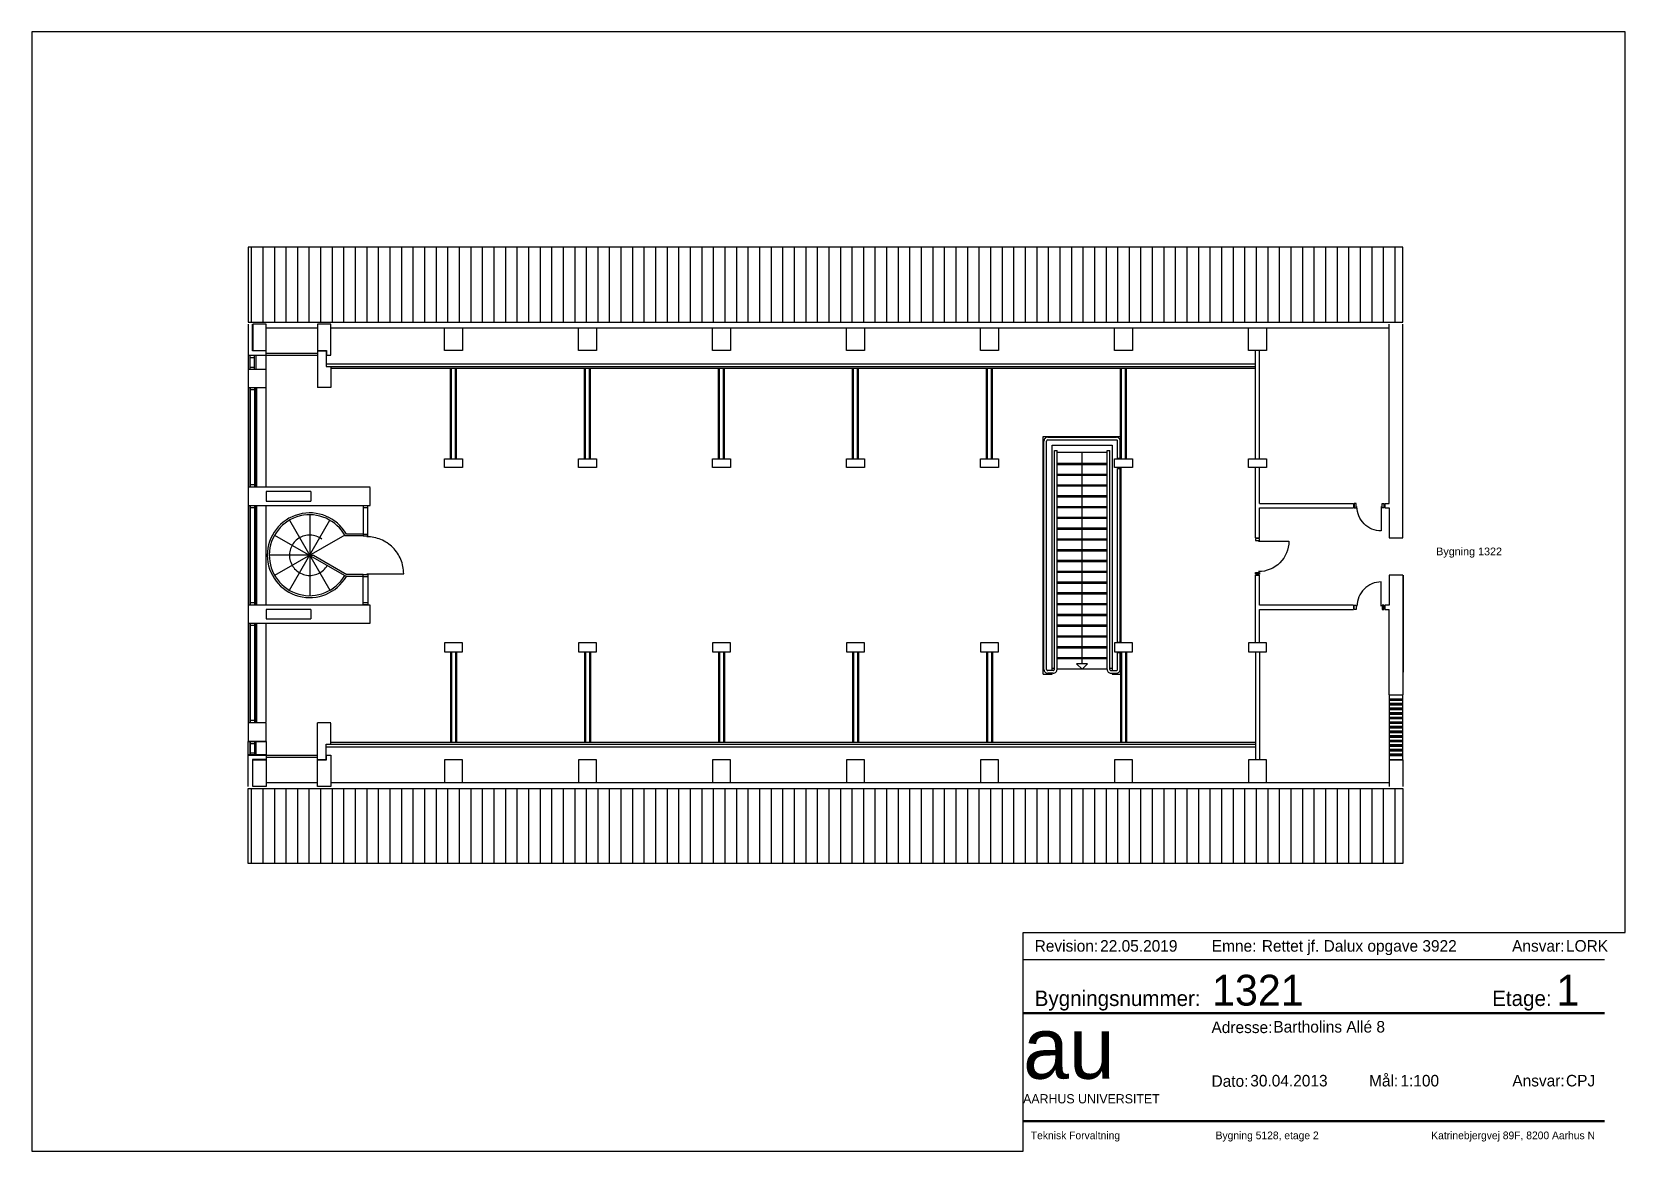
# Paper-space layout 'A3_pdf_liggende' of a CAD drawing. Header units: millimetres. Extents: x 0 to 414, y 0 to 291.
# The model-space entities are those that its viewports show. They can reach past a viewport. Long polylines and large blocks are cut down to what shows.
import ezdxf

# ---------------------------------------------------------------- set-up
doc = ezdxf.new("R2010")
doc.units = ezdxf.units.MM
doc.linetypes.add('HIDDEN2', pattern=[4.7625, 3.175, -1.5875])
doc.linetypes.add('HIDDENX2', pattern=[19.05, 12.7, -6.35])
for name, color, linetype in [('202', 3, 'Continuous'), ('A10--T', 1, 'Continuous'), ('A12----', 1, 'Continuous'), ('A21----', 7, 'Continuous'), ('a22--l-', 1, 'Continuous'), ('A22--U-', 3, 'Continuous'), ('A24----', 1, 'Continuous'), ('A27----', 1, 'Continuous'), ('A27--S-', 8, 'Continuous'), ('A314---', 1, 'Continuous'), ('A314-S-', 8, 'Continuous'), ('A321---', 1, 'Continuous'), ('A322---', 1, 'Continuous'), ('A37----', 9, 'HIDDEN2')]:
    doc.layers.add(name, color=color, linetype=linetype)
doc.layers.add('tegningsopsætning', color=7, linetype='Continuous', lineweight=50)
doc.styles.add('ARIAL', font='arial.ttf')
doc.styles.add('ISO', font='ISO')
doc.styles.add('tegningshoved str 3', font='', dxfattribs={"height": 3})
doc.styles.add('tegningshoved str 8', font='', dxfattribs={"height": 8})
doc.styles.get('tegningshoved str 3').set_extended_font_data('AU Passata')
doc.styles.get('tegningshoved str 8').set_extended_font_data('AU Passata')
pattern_1 = [(90, (-139074907.28, 257663636.77), (-300, 2e-14), [])]

# ---------------------------------------------------------------- blocks, each defined once
blk = doc.blocks.new('Tegningshoved')
at = {"layer": 'tegningsopsætning'}
for points in [[(0, 28), (151, 28)], [(0, 0), (151, 0)]]:
    blk.add_lwpolyline(points, dxfattribs=at)
at = {"layer": 'tegningsopsætning', "attachment_point": 1}
for s, width, insert, char_height in [('{\\fAU Passata|b0|i0|c0|p34;Bygningsnummer:}', 14.039, (3, 33.89), 4), ('{\\fAU Passata|b0|i0|c0|p34;Etage:}', 14.039, (121.82, 33.89), 4), ('{\\fAU Passata|b0|i0|c0|p34;Adresse:}', 14.039, (48.92, 25.86), 3), ('{\\fAU Passata|b0|i0|c0|p34;Mål:}', 14.039, (89.85, 12), 3), ('{\\fAU Passata|b0|i0|c0|p34;Dato:}', 14.039, (48.94, 11.9), 3), ('{\\fAU Passata|b0|i0|c0|p34;Ansvar:}', 14.039, (127.06, 12), 3), ('{\\fAU Passata|b0|i0|c0|p34;AARHUS UNIVERSITET}', 76.8942, (0, 7), 2.4)]:
    blk.add_mtext_dynamic_manual_height_columns(s, width=width, gutter_width=1250, heights=[0], dxfattribs=dict(at, insert=insert, char_height=char_height))
at = {"layer": 'tegningsopsætning', "attachment_point": 1, "style": 'ISO'}
for s, width, heights, insert, char_height in [('{\\fAU Peto|b0|i0|c0|p82;au}', 20.8914, [10], (0, 27), 16), ('{\\fAU Passata Light|b0|i0|c0|p34;Teknisk Forvaltning^I^I^I^IBygning 5128, etage 2^I^I^I^IKatrinebjergvej 89F, 8200 Aarhus N^I^I}', 148.2946, [0], (2, -2.71), 2)]:
    blk.add_mtext_dynamic_manual_height_columns(s, width=width, gutter_width=1250, heights=heights, dxfattribs=dict(at, insert=insert, char_height=char_height))
blk = doc.blocks.new('aml. tegningshoved blok')
blk.add_blockref('Tegningshoved', (-156.36, 7.8))
at = {"layer": 'tegningsopsætning'}
for tag, p, height, style in [('XXXX', (-107.28, 37.8), 8, 'tegningshoved str 8'), ('X', (-17.84, 37.8), 8, 'tegningshoved str 8'), ('XXX', (-91.36, 30.8), 3, 'tegningshoved str 3'), ('XX.XX.2012', (-97.36, 16.8), 3, 'tegningshoved str 3'), ('1:XXX', (-58.36, 16.8), 3, 'tegningshoved str 3'), ('XXX', (-15.36, 16.8), 3, 'tegningshoved str 3')]:
    blk.add_attdef(tag, p, '', height=height, dxfattribs=dict(at, style=style))
blk = doc.blocks.new('Rev. blok')
for points in [[(-151, 11), (0, 11)], [(-151, 4), (0, 4)]]:
    blk.add_lwpolyline(points)
at = {"char_height": 3, "attachment_point": 1, "style": 'tegningshoved str 3'}
for s, insert in [('Revision:', (-148, 9)), ('Emne:', (-102, 9)), ('Ansvar:', (-24, 9))]:
    blk.add_mtext_dynamic_manual_height_columns(s, width=7, gutter_width=15, heights=[0], dxfattribs=dict(at, insert=insert))
at = {"style": 'tegningshoved str 3'}
for tag, p in [('XX.XX.2012', (-131, 6)), ('XXX', (-89, 6)), ('XXX', (-10, 6))]:
    blk.add_attdef(tag, p, '', height=3, dxfattribs=at)
blk = doc.blocks.new('V259')
for p, q in [((10, 220), (2580, 220)), ((10, 170), (2580, 170)), ((10, 50), (2580, 50)), ((60, 170), (60, 50)), ((2530, 170), (2530, 50))]:
    blk.add_line(p, q)
blk.add_lwpolyline([(2580, 0), (2580, 470), (10, 470), (10, 0)], close=True)
blk = doc.blocks.new('V259A3')
for p, q in [((2590, 205), (0, 205)), ((2590, 55), (0, 55))]:
    blk.add_line(p, q)
blk = doc.blocks.new('D97H')
for points in [[(-950, 110), (-900, 110), (-900, 0), (-950, 0)], [(-20, 0), (-20, 110), (-70, 110), (-70, 0)]]:
    blk.add_lwpolyline(points, close=True)
blk.add_lwpolyline([(-90, 30), (-90, -760, -0.414214), (-880, 30)], format="xyb")
blk = doc.blocks.new('D81H')
for points in [[(-790, 0), (-740, 0), (-740, 110), (-790, 110)], [(-70, 110), (-20, 110), (-20, 0), (-70, 0)]]:
    blk.add_lwpolyline(points, close=True)
blk.add_lwpolyline([(-90, 28), (-90, -602, -0.414214), (-720, 28)], format="xyb")
blk = doc.blocks.new('D81V')
for points in [[(20, 110), (20, 0), (70, 0), (70, 110)], [(790, 0), (740, 0), (740, 110), (790, 110)]]:
    blk.add_lwpolyline(points, close=True)
blk.add_lwpolyline([(90, 28), (90, -602, 0.414214), (720, 28, 0.414214)], format="xyb")

msp = doc.modelspace()

# ---------------------------------------------------------------- hatches: boundary and pattern name
at = {"layer": 'A27--S-'}
h = msp.add_hatch(dxfattribs=at)
h.set_pattern_fill('_USER', color=256, scale=300, angle=90, style=0, pattern_type=0)
h.set_pattern_definition(pattern_1)
h.paths.add_polyline_path([(-138892297, 257734497), (-138892297, 257732547), (-138862307, 257732547), (-138862307, 257734497)])
h = msp.add_hatch(dxfattribs=at)
h.set_pattern_fill('_USER', color=256, scale=300, angle=90, style=0, pattern_type=0)
h.set_pattern_definition(pattern_1)
h.paths.add_polyline_path([(-138892297, 257718487), (-138892297, 257720437), (-138862307, 257720437), (-138862307, 257718487)])

# ---------------------------------------------------------------- linework, layer by layer
at = {"layer": '202', "color": 8}
for p, q in [((-138871647, 257723407), (-138871647, 257729577)), ((-138871417, 257723497), (-138871417, 257729347)), ((-138871417, 257723407), (-138871417, 257723427))]:
    msp.add_line(p, q, dxfattribs=at)
for points in [[(-138871647, 257729577), (-138869627, 257729577)], [(-138869627, 257729577), (-138869627, 257728997)], [(-138871417, 257729347), (-138869857, 257729347)], [(-138869857, 257729347), (-138869857, 257723497)], [(-138869627, 257728767), (-138869627, 257724217)], [(-138869627, 257723987), (-138869627, 257723407)], [(-138871647, 257723407), (-138871417, 257723407)], [(-138869857, 257723427), (-138869857, 257723407)], [(-138869857, 257723407), (-138869627, 257723407)]]:
    msp.add_lwpolyline(points, dxfattribs=at)
at = {"layer": 'A12----'}
for points in [[(-138891827, 257731807), (-138891827, 257732497), (-138892177, 257732497), (-138892177, 257731807)], [(-138890497, 257731807), (-138890257, 257731807), (-138890257, 257731687), (-138890147, 257731687), (-138890147, 257732497), (-138890497, 257732497)], [(-138887197, 257731807), (-138887197, 257732397), (-138886727, 257732397), (-138886727, 257731807)], [(-138883717, 257731807), (-138883717, 257732397), (-138883247, 257732397), (-138883247, 257731807)], [(-138880237, 257731807), (-138880237, 257732397), (-138879767, 257732397), (-138879767, 257731807)], [(-138876757, 257731807), (-138876757, 257732397), (-138876287, 257732397), (-138876287, 257731807)], [(-138873277, 257731807), (-138873277, 257732397), (-138872807, 257732397), (-138872807, 257731807)], [(-138869797, 257731807), (-138869797, 257732397), (-138869327, 257732397), (-138869327, 257731807)], [(-138866317, 257731807), (-138866317, 257732397), (-138865847, 257732397), (-138865847, 257731807)], [(-138887197, 257728767), (-138887197, 257728997), (-138886727, 257728997), (-138886727, 257728767)], [(-138883717, 257728767), (-138883717, 257728997), (-138883247, 257728997), (-138883247, 257728767)], [(-138880237, 257728767), (-138880237, 257728997), (-138879767, 257728997), (-138879767, 257728767)], [(-138876757, 257728767), (-138876757, 257728997), (-138876287, 257728997), (-138876287, 257728767)], [(-138873277, 257728767), (-138873277, 257728997), (-138872807, 257728997), (-138872807, 257728767)], [(-138869797, 257728767), (-138869797, 257728997), (-138869327, 257728997), (-138869327, 257728767)], [(-138866317, 257728767), (-138866317, 257728997), (-138865847, 257728997), (-138865847, 257728767)], [(-138887197, 257724217), (-138887197, 257723987), (-138886727, 257723987), (-138886727, 257724217)], [(-138883717, 257724217), (-138883717, 257723987), (-138883247, 257723987), (-138883247, 257724217)], [(-138880237, 257724217), (-138880237, 257723987), (-138879767, 257723987), (-138879767, 257724217)], [(-138876757, 257724217), (-138876757, 257723987), (-138876287, 257723987), (-138876287, 257724217)], [(-138873277, 257724217), (-138873277, 257723987), (-138872807, 257723987), (-138872807, 257724217)], [(-138869797, 257724217), (-138869797, 257723987), (-138869327, 257723987), (-138869327, 257724217)], [(-138866317, 257724217), (-138866317, 257723987), (-138865847, 257723987), (-138865847, 257724217)], [(-138891827, 257721177), (-138891827, 257720487), (-138892177, 257720487), (-138892177, 257721177)], [(-138890497, 257721177), (-138890257, 257721177), (-138890257, 257721297), (-138890147, 257721297), (-138890147, 257720487), (-138890497, 257720487)], [(-138887197, 257721177), (-138887197, 257720587), (-138886727, 257720587), (-138886727, 257721177)], [(-138883717, 257721177), (-138883717, 257720587), (-138883247, 257720587), (-138883247, 257721177)], [(-138880237, 257721177), (-138880237, 257720587), (-138879767, 257720587), (-138879767, 257721177)], [(-138876757, 257721177), (-138876757, 257720587), (-138876287, 257720587), (-138876287, 257721177)], [(-138873277, 257721177), (-138873277, 257720587), (-138872807, 257720587), (-138872807, 257721177)], [(-138869797, 257721177), (-138869797, 257720587), (-138869327, 257720587), (-138869327, 257721177)], [(-138866317, 257721177), (-138866317, 257720587), (-138865847, 257720587), (-138865847, 257721177)]]:
    msp.add_lwpolyline(points, close=True, dxfattribs=at)
at = {"layer": 'A21----'}
for p, q in [((-138862657, 257727837), (-138862657, 257732497)), ((-138862307, 257726947), (-138862307, 257732497)), ((-138863587, 257727837), (-138863587, 257727727)), ((-138862777, 257727837), (-138862657, 257727837)), ((-138862777, 257727837), (-138862777, 257727727)), ((-138862777, 257727727), (-138862657, 257727727)), ((-138862657, 257727727), (-138862657, 257726947)), ((-138862657, 257726947), (-138862307, 257726947)), ((-138862657, 257725977), (-138862657, 257725197)), ((-138862307, 257725977), (-138862657, 257725977)), ((-138862307, 257725977), (-138862307, 257722867)), ((-138862287, 257723457), (-138862287, 257725977)), ((-138863587, 257725197), (-138863587, 257725087)), ((-138862777, 257725197), (-138862777, 257725087)), ((-138862657, 257725197), (-138862777, 257725197)), ((-138862777, 257725087), (-138862657, 257725087)), ((-138862657, 257722867), (-138862657, 257725087)), ((-138862657, 257722867), (-138862307, 257722867)), ((-138862657, 257721177), (-138862657, 257720487)), ((-138862657, 257721177), (-138862307, 257721177)), ((-138862307, 257721177), (-138862307, 257720487))]:
    msp.add_line(p, q, dxfattribs=at)
at = {"layer": 'a22--l-'}
for p, q in [((-138891827, 257731737), (-138890497, 257731737)), ((-138891827, 257731687), (-138890497, 257731687)), ((-138890267, 257731467), (-138866137, 257731467)), ((-138890147, 257731397), (-138866137, 257731397)), ((-138890147, 257731347), (-138866137, 257731347)), ((-138890267, 257721517), (-138866137, 257721517)), ((-138890147, 257721637), (-138866137, 257721637)), ((-138890147, 257721587), (-138866137, 257721587)), ((-138891827, 257721297), (-138890497, 257721297)), ((-138891827, 257721247), (-138890497, 257721247))]:
    msp.add_line(p, q, dxfattribs=at)
at = {"layer": 'A22--U-'}
for p, q in [((-138890497, 257731807), (-138890497, 257730847)), ((-138890147, 257730847), (-138890497, 257730847)), ((-138889127, 257728257), (-138892297, 257728257)), ((-138892297, 257728257), (-138892297, 257727787)), ((-138891827, 257728147), (-138891827, 257727897)), ((-138890672, 257728147), (-138891827, 257728147)), ((-138890672, 257728147), (-138890672, 257727897)), ((-138889127, 257727787), (-138889127, 257728254)), ((-138892297, 257727787), (-138889127, 257727787)), ((-138891827, 257727897), (-138890672, 257727897)), ((-138866027, 257727837), (-138863587, 257727837)), ((-138866027, 257727727), (-138863587, 257727727)), ((-138866137, 257726947), (-138866027, 257726947)), ((-138866137, 257725977), (-138866027, 257725977)), ((-138889127, 257725197), (-138892297, 257725197)), ((-138892297, 257725197), (-138892297, 257724727)), ((-138891827, 257725087), (-138891827, 257724837)), ((-138890672, 257725087), (-138891827, 257725087)), ((-138891827, 257724837), (-138890672, 257724837)), ((-138890672, 257725087), (-138890672, 257724837)), ((-138889127, 257724727), (-138889127, 257725197)), ((-138863587, 257725197), (-138866027, 257725197)), ((-138866027, 257725087), (-138863587, 257725087)), ((-138892297, 257724727), (-138889127, 257724727)), ((-138890147, 257722137), (-138890497, 257722137)), ((-138890497, 257721177), (-138890497, 257722137))]:
    msp.add_line(p, q, dxfattribs=at)
for points in [[(-138892297, 257732497), (-138892297, 257731687), (-138891827, 257731687), (-138891827, 257731797), (-138892187, 257731797), (-138892187, 257732497)], [(-138890497, 257731797), (-138890267, 257731797), (-138890267, 257731397), (-138890147, 257731397), (-138890147, 257730849)], [(-138866137, 257728997), (-138866137, 257731807)], [(-138866027, 257728997), (-138866027, 257731807)], [(-138891827, 257731317), (-138892297, 257731317), (-138892297, 257730847), (-138891827, 257730847), (-138891827, 257731314)], [(-138866137, 257726947), (-138866137, 257728767)], [(-138866027, 257727837), (-138866027, 257728767)], [(-138866027, 257726947), (-138866027, 257727727)], [(-138866137, 257724217), (-138866137, 257725977)], [(-138866027, 257725197), (-138866027, 257725977)], [(-138866027, 257724217), (-138866027, 257725087)], [(-138866137, 257723987), (-138866137, 257721177)], [(-138866027, 257723987), (-138866027, 257721177)], [(-138891827, 257722137), (-138892297, 257722137), (-138892297, 257721667), (-138891827, 257721667), (-138891827, 257722134)], [(-138890497, 257721187), (-138890267, 257721187), (-138890267, 257721587), (-138890147, 257721587), (-138890147, 257722134)], [(-138892297, 257720487), (-138892297, 257721297), (-138891827, 257721297), (-138891827, 257721187), (-138892187, 257721187), (-138892187, 257720487)]]:
    msp.add_lwpolyline(points, dxfattribs=at)
at = {"layer": 'A24----'}
for p, q in [((-138869987, 257729162), (-138871287, 257729162)), ((-138870637, 257723673), (-138870637, 257729162)), ((-138869987, 257728872), (-138871287, 257728872)), ((-138869987, 257728592), (-138871287, 257728592)), ((-138869987, 257728312), (-138871287, 257728312)), ((-138869987, 257728032), (-138871287, 257728032)), ((-138869987, 257727752), (-138871287, 257727752)), ((-138891223, 257727401), (-138890173, 257725582)), ((-138891223, 257725582), (-138890173, 257727401)), ((-138890698, 257727542), (-138890698, 257725442)), ((-138869987, 257727472), (-138871287, 257727472)), ((-138889789, 257727017), (-138891608, 257725967)), ((-138891608, 257727017), (-138889746, 257725942)), ((-138889307, 257726992), (-138889775, 257726992)), ((-138889307, 257727042), (-138889746, 257727042)), ((-138869987, 257727192), (-138871287, 257727192)), ((-138869987, 257726912), (-138871287, 257726912)), ((-138890698, 257726492), (-138891748, 257726492)), ((-138890698, 257726492), (-138890598, 257726492)), ((-138890598, 257726492), (-138889732, 257725992)), ((-138869987, 257726632), (-138871287, 257726632)), ((-138869987, 257726352), (-138871287, 257726352)), ((-138869987, 257726072), (-138871287, 257726072)), ((-138889307, 257725942), (-138889746, 257725942)), ((-138889307, 257725992), (-138889732, 257725992)), ((-138869987, 257725792), (-138871287, 257725792)), ((-138869987, 257725512), (-138871287, 257725512)), ((-138869987, 257725232), (-138871287, 257725232)), ((-138869987, 257724952), (-138871287, 257724952)), ((-138869987, 257724672), (-138871287, 257724672)), ((-138869987, 257724392), (-138871287, 257724392)), ((-138869987, 257724112), (-138871287, 257724112)), ((-138869987, 257723832), (-138871287, 257723832)), ((-138871357, 257723552), (-138871417, 257723552)), ((-138869987, 257723532), (-138871287, 257723532)), ((-138869857, 257723552), (-138869917, 257723552))]:
    msp.add_line(p, q, dxfattribs=at)
at = {"layer": 'A24----', "color": 8, "linetype": 'HIDDENX2', "ltscale": 0.2}
for p, q in [((-138869987, 257728842), (-138871287, 257728842)), ((-138869987, 257728562), (-138871287, 257728562)), ((-138869987, 257728282), (-138871287, 257728282)), ((-138869987, 257728002), (-138871287, 257728002)), ((-138869987, 257727722), (-138871287, 257727722)), ((-138869987, 257727442), (-138871287, 257727442)), ((-138869987, 257727162), (-138871287, 257727162)), ((-138869987, 257726882), (-138871287, 257726882)), ((-138869987, 257726602), (-138871287, 257726602)), ((-138869987, 257726322), (-138871287, 257726322)), ((-138869987, 257726042), (-138871287, 257726042)), ((-138869987, 257725762), (-138871287, 257725762)), ((-138869987, 257725482), (-138871287, 257725482)), ((-138869987, 257725202), (-138871287, 257725202)), ((-138869987, 257724922), (-138871287, 257724922)), ((-138869987, 257724642), (-138871287, 257724642)), ((-138869987, 257724362), (-138871287, 257724362)), ((-138869987, 257724082), (-138871287, 257724082)), ((-138869987, 257723802), (-138871287, 257723802))]:
    msp.add_line(p, q, dxfattribs=at)
at = {"layer": 'A24----'}
for points in [[(-138871628, 257723527), (-138871628, 257729457)], [(-138871558, 257723527), (-138871558, 257729457)], [(-138871528, 257729557), (-138869746, 257729557)], [(-138871528, 257729487), (-138869746, 257729487)], [(-138869716, 257729017), (-138869716, 257729457)], [(-138869646, 257729017), (-138869646, 257729457)], [(-138871357, 257723527), (-138871357, 257729212)], [(-138871357, 257729212), (-138871287, 257729212)], [(-138871287, 257723527), (-138871287, 257729212)], [(-138869987, 257723527), (-138869987, 257729212)], [(-138869987, 257729212), (-138869917, 257729212)], [(-138869917, 257723527), (-138869917, 257729212)], [(-138869716, 257729017), (-138869646, 257729017)], [(-138869716, 257724237), (-138869716, 257728747)], [(-138869716, 257728747), (-138869646, 257728747)], [(-138869646, 257724237), (-138869646, 257728747)], [(-138869716, 257724237), (-138869646, 257724237)], [(-138869716, 257723527), (-138869716, 257723967)], [(-138869716, 257723967), (-138869646, 257723967)], [(-138869646, 257723527), (-138869646, 257723967)], [(-138871387, 257723497), (-138871528, 257723497)], [(-138871387, 257723427), (-138871528, 257723427)], [(-138869887, 257723497), (-138869746, 257723497)], [(-138869887, 257723427), (-138869746, 257723427)]]:
    msp.add_lwpolyline(points, dxfattribs=at)
msp.add_lwpolyline([(-138870779, 257723673), (-138870637, 257723532), (-138870496, 257723673)], close=True, dxfattribs=at)
for centre, radius, start, end in [((-138871528, 257729457), 100, 90, 180), ((-138871528, 257729457), 30, 90, 180), ((-138869746, 257729457), 100, 0, 90), ((-138869746, 257729457), 30, 0, 90), ((-138890698, 257726492), 1100, 30, 330), ((-138890698, 257726492), 1050, 28.4369, 330), ((-138890698, 257726492), 525, 53.4016, 330), ((-138871528, 257723527), 100, 180, 270), ((-138871528, 257723527), 30, 180, 270), ((-138871387, 257723527), 30, 270, 0), ((-138871387, 257723527), 100, 270, 0), ((-138869887, 257723527), 100, 180, 270), ((-138869887, 257723527), 30, 180, 270), ((-138869746, 257723527), 30, 270, 0), ((-138869746, 257723527), 100, 270, 0)]:
    msp.add_arc(centre, radius, start, end, dxfattribs=at)
at = {"layer": 'A27----'}
for points in [[(-138892297, 257734497), (-138892297, 257732547), (-138862307, 257732547), (-138862307, 257734497)], [(-138892297, 257718487), (-138892297, 257720437), (-138862307, 257720437), (-138862307, 257718487)]]:
    msp.add_lwpolyline(points, close=True, dxfattribs=at)
at = {"layer": 'A314---'}
for p, q in [((-138892242, 257731317), (-138892242, 257731687)), ((-138892092, 257731317), (-138892092, 257731687)), ((-138862307, 257722737), (-138862657, 257722737)), ((-138862307, 257722618), (-138862657, 257722618)), ((-138862307, 257722499), (-138862657, 257722499)), ((-138862307, 257722380), (-138862657, 257722380)), ((-138862307, 257722260), (-138862657, 257722260)), ((-138862307, 257722141), (-138862657, 257722141)), ((-138862307, 257722022), (-138862657, 257722022)), ((-138862307, 257721902), (-138862657, 257721902)), ((-138892242, 257721297), (-138892242, 257721667)), ((-138892092, 257721297), (-138892092, 257721667)), ((-138862307, 257721783), (-138862657, 257721783)), ((-138862307, 257721664), (-138862657, 257721664)), ((-138862307, 257721545), (-138862657, 257721545)), ((-138862307, 257721425), (-138862657, 257721425)), ((-138862307, 257721306), (-138862657, 257721306))]:
    msp.add_line(p, q, dxfattribs=at)
msp.add_lwpolyline([(-138862307, 257722857), (-138862657, 257722857), (-138862657, 257721187), (-138862307, 257721187)], close=True, dxfattribs=at)
at = {"layer": 'A314-S-'}
for p, q in [((-138892247, 257731327), (-138892247, 257731677)), ((-138892247, 257731627), (-138892127, 257731627)), ((-138892127, 257731327), (-138892127, 257731677)), ((-138892247, 257731377), (-138892127, 257731377)), ((-138862307, 257722757), (-138862657, 257722757)), ((-138862307, 257722717), (-138862657, 257722717)), ((-138862307, 257722638), (-138862657, 257722638)), ((-138862307, 257722598), (-138862657, 257722598)), ((-138862307, 257722519), (-138862657, 257722519)), ((-138862307, 257722479), (-138862657, 257722479)), ((-138862307, 257722400), (-138862657, 257722400)), ((-138862307, 257722360), (-138862657, 257722360)), ((-138862307, 257722280), (-138862657, 257722280)), ((-138862307, 257722240), (-138862657, 257722240)), ((-138862307, 257722161), (-138862657, 257722161)), ((-138862307, 257722121), (-138862657, 257722121)), ((-138862307, 257722042), (-138862657, 257722042)), ((-138862307, 257722002), (-138862657, 257722002)), ((-138862307, 257721922), (-138862657, 257721922)), ((-138892247, 257721657), (-138892247, 257721307)), ((-138892247, 257721607), (-138892127, 257721607)), ((-138892127, 257721657), (-138892127, 257721307)), ((-138862307, 257721882), (-138862657, 257721882)), ((-138862307, 257721803), (-138862657, 257721803)), ((-138862307, 257721763), (-138862657, 257721763)), ((-138862307, 257721684), (-138862657, 257721684)), ((-138862307, 257721644), (-138862657, 257721644)), ((-138862307, 257721565), (-138862657, 257721565)), ((-138862307, 257721525), (-138862657, 257721525)), ((-138892247, 257721357), (-138892127, 257721357)), ((-138862307, 257721445), (-138862657, 257721445)), ((-138862307, 257721405), (-138862657, 257721405)), ((-138862307, 257721326), (-138862657, 257721326)), ((-138862307, 257721286), (-138862657, 257721286))]:
    msp.add_line(p, q, dxfattribs=at)
for points in [[(-138891827, 257731327), (-138891827, 257731677), (-138892297, 257731677), (-138892297, 257731327)], [(-138862307, 257722857), (-138862657, 257722857), (-138862657, 257721187), (-138862307, 257721187)], [(-138891827, 257721657), (-138891827, 257721307), (-138892297, 257721307), (-138892297, 257721657)]]:
    msp.add_lwpolyline(points, close=True, dxfattribs=at)
at = {"layer": 'A322---'}
for p, q in [((-138889187, 257727727), (-138889307, 257727727)), ((-138889187, 257725257), (-138889307, 257725257))]:
    msp.add_line(p, q, dxfattribs=at)
for points in [[(-138889187, 257727777), (-138889307, 257727777), (-138889307, 257726992), (-138889187, 257726992)], [(-138889187, 257725207), (-138889307, 257725207), (-138889307, 257725992), (-138889187, 257725992)]]:
    msp.add_lwpolyline(points, close=True, dxfattribs=at)
for points in [[(-138889307, 257727042), (-138889187, 257727042)], [(-138889307, 257725942), (-138889187, 257725942)]]:
    msp.add_lwpolyline(points, dxfattribs=at)
msp.add_lwpolyline([(-138889217, 257726012), (-138888257, 257726012, 0.414214), (-138889217, 257726972, 0.414214)], format="xyb", dxfattribs=at)
at = {"layer": 'A37----'}
for p, q in [((-138891827, 257732397), (-138890497, 257732397)), ((-138890147, 257732397), (-138862657, 257732397)), ((-138891827, 257720587), (-138890497, 257720587)), ((-138890147, 257720587), (-138862657, 257720587))]:
    msp.add_line(p, q, dxfattribs=at)
for points in [[(-138887037, 257728997), (-138887037, 257731347)], [(-138887012, 257728997), (-138887012, 257731347)], [(-138886912, 257728997), (-138886912, 257731347)], [(-138886887, 257728997), (-138886887, 257731347)], [(-138883557, 257728997), (-138883557, 257731347)], [(-138883532, 257728997), (-138883532, 257731347)], [(-138883432, 257728997), (-138883432, 257731347)], [(-138883407, 257728997), (-138883407, 257731347)], [(-138880077, 257728997), (-138880077, 257731347)], [(-138880052, 257728997), (-138880052, 257731347)], [(-138879952, 257728997), (-138879952, 257731347)], [(-138879927, 257728997), (-138879927, 257731347)], [(-138876597, 257728997), (-138876597, 257731347)], [(-138876572, 257728997), (-138876572, 257731347)], [(-138876472, 257728997), (-138876472, 257731347)], [(-138876447, 257728997), (-138876447, 257731347)], [(-138873117, 257728997), (-138873117, 257731347)], [(-138873092, 257728997), (-138873092, 257731347)], [(-138872992, 257728997), (-138872992, 257731347)], [(-138872967, 257728997), (-138872967, 257731347)], [(-138869637, 257728997), (-138869637, 257731347)], [(-138869612, 257728997), (-138869612, 257731347)], [(-138869512, 257728997), (-138869512, 257731347)], [(-138869487, 257728997), (-138869487, 257731347)], [(-138887037, 257723987), (-138887037, 257721637)], [(-138887012, 257723987), (-138887012, 257721637)], [(-138886912, 257723987), (-138886912, 257721637)], [(-138886887, 257723987), (-138886887, 257721637)], [(-138883557, 257723987), (-138883557, 257721637)], [(-138883532, 257723987), (-138883532, 257721637)], [(-138883432, 257723987), (-138883432, 257721637)], [(-138883407, 257723987), (-138883407, 257721637)], [(-138880077, 257723987), (-138880077, 257721637)], [(-138880052, 257723987), (-138880052, 257721637)], [(-138879952, 257723987), (-138879952, 257721637)], [(-138879927, 257723987), (-138879927, 257721637)], [(-138876597, 257723987), (-138876597, 257721637)], [(-138876572, 257723987), (-138876572, 257721637)], [(-138876472, 257723987), (-138876472, 257721637)], [(-138876447, 257723987), (-138876447, 257721637)], [(-138873117, 257723987), (-138873117, 257721637)], [(-138873092, 257723987), (-138873092, 257721637)], [(-138872992, 257723987), (-138872992, 257721637)], [(-138872967, 257723987), (-138872967, 257721637)], [(-138869637, 257723987), (-138869637, 257721637)], [(-138869612, 257723987), (-138869612, 257721637)], [(-138869512, 257723987), (-138869512, 257721637)], [(-138869487, 257723987), (-138869487, 257721637)]]:
    msp.add_lwpolyline(points, dxfattribs=at)

# ---------------------------------------------------------------- block references
at = {"layer": 'A314---', "rotation": 270}
for p in [(-138892297, 257730847), (-138892297, 257727787), (-138892297, 257724727)]:
    msp.add_blockref('V259A3', p, dxfattribs=at)
at = {"layer": 'A314-S-', "rotation": 270}
for p in [(-138892297, 257730847), (-138892297, 257727787), (-138892297, 257724727)]:
    msp.add_blockref('V259', p, dxfattribs=at)
at = {"layer": 'A321---'}
msp.add_blockref('D81H', (-138862777, 257727727), dxfattribs=at)
for name, p, rotation in [('D97H', (-138866027, 257726947), 90), ('D81V', (-138862777, 257725197), 180)]:
    msp.add_blockref(name, p, dxfattribs=dict(at, rotation=rotation))

# ---------------------------------------------------------------- texts
at = {"layer": 'A10--T', "insert": (-138861440, 257726691), "char_height": 200, "attachment_point": 1, "style": 'ARIAL'}
msp.add_mtext_dynamic_manual_height_columns('Bygning 1322', width=2016.19, gutter_width=12.5, heights=[0], dxfattribs=at)

psp = doc.layouts.new('A3_pdf_liggende')

# ---------------------------------------------------------------- linework, layer by layer
at = {"layer": 'DEFPOINTS'}
psp.add_lwpolyline([(0, 0), (257.45, 0), (257.45, 56.8), (413.81, 56.8), (413.81, 290.68), (0, 290.68), (0, 0)], close=True, dxfattribs=at)

# ---------------------------------------------------------------- block references
ref = psp.add_blockref('Rev. blok', (408.45, 45.8))
ref.add_attrib('XXX', 'LORK', (398.45, 51.8), dxfattribs={"height": 3, "style": 'tegningshoved str 3'})
ref.add_attrib('XXX', 'Rettet jf. Dalux opgave 3922', (319.45, 51.8), dxfattribs={"height": 3, "style": 'tegningshoved str 3'})
ref.add_attrib('XX.XX.2012', '22.05.2019', (277.45, 51.8), dxfattribs={"height": 3, "style": 'tegningshoved str 3'})
ref = psp.add_blockref('aml. tegningshoved blok', (413.81, 0))
ref.add_attrib('XXXX', '1321', (306.52, 37.8), dxfattribs={"layer": 'tegningsopsætning', "height": 8, "style": 'tegningshoved str 8'})
ref.add_attrib('X', '1', (395.96, 37.8), dxfattribs={"layer": 'tegningsopsætning', "height": 8, "style": 'tegningshoved str 8'})
ref.add_attrib('XXX', 'Bartholins Allé 8', (322.45, 30.8), dxfattribs={"layer": 'tegningsopsætning', "height": 3, "style": 'tegningshoved str 3'})
ref.add_attrib('XX.XX.2012', '30.04.2013', (316.45, 16.8), dxfattribs={"layer": 'tegningsopsætning', "height": 3, "style": 'tegningshoved str 3'})
ref.add_attrib('1:XXX', '1:100', (355.45, 16.8), dxfattribs={"layer": 'tegningsopsætning', "height": 3, "style": 'tegningshoved str 3'})
ref.add_attrib('XXX', 'CPJ', (398.45, 16.8), dxfattribs={"layer": 'tegningsopsætning', "height": 3, "style": 'tegningshoved str 3'})

# ---------------------------------------------------------------- viewports
at = {"layer": 'DEFPOINTS', "view_target_point": (-138877302.28, 257726491.77)}
vp = psp.add_viewport(center=(206.9, 145.34), size=(413.81, 290.6818), view_center_point=(78.75, -941.4), view_height=29068.1842, dxfattribs=at)
vp.dxf.flags = 0x10000  # cut along an outline
vp.dxf.clipping_boundary_handle = psp.add_lwpolyline([(0, 0), (257.45, 0), (257.45, 56.8), (413.81, 56.8), (413.81, 290.68), (0, 290.68), (0, 0)], format="xyb", close=True, dxfattribs={"invisible": 1}).dxf.handle

doc.saveas('drawing.dxf')
